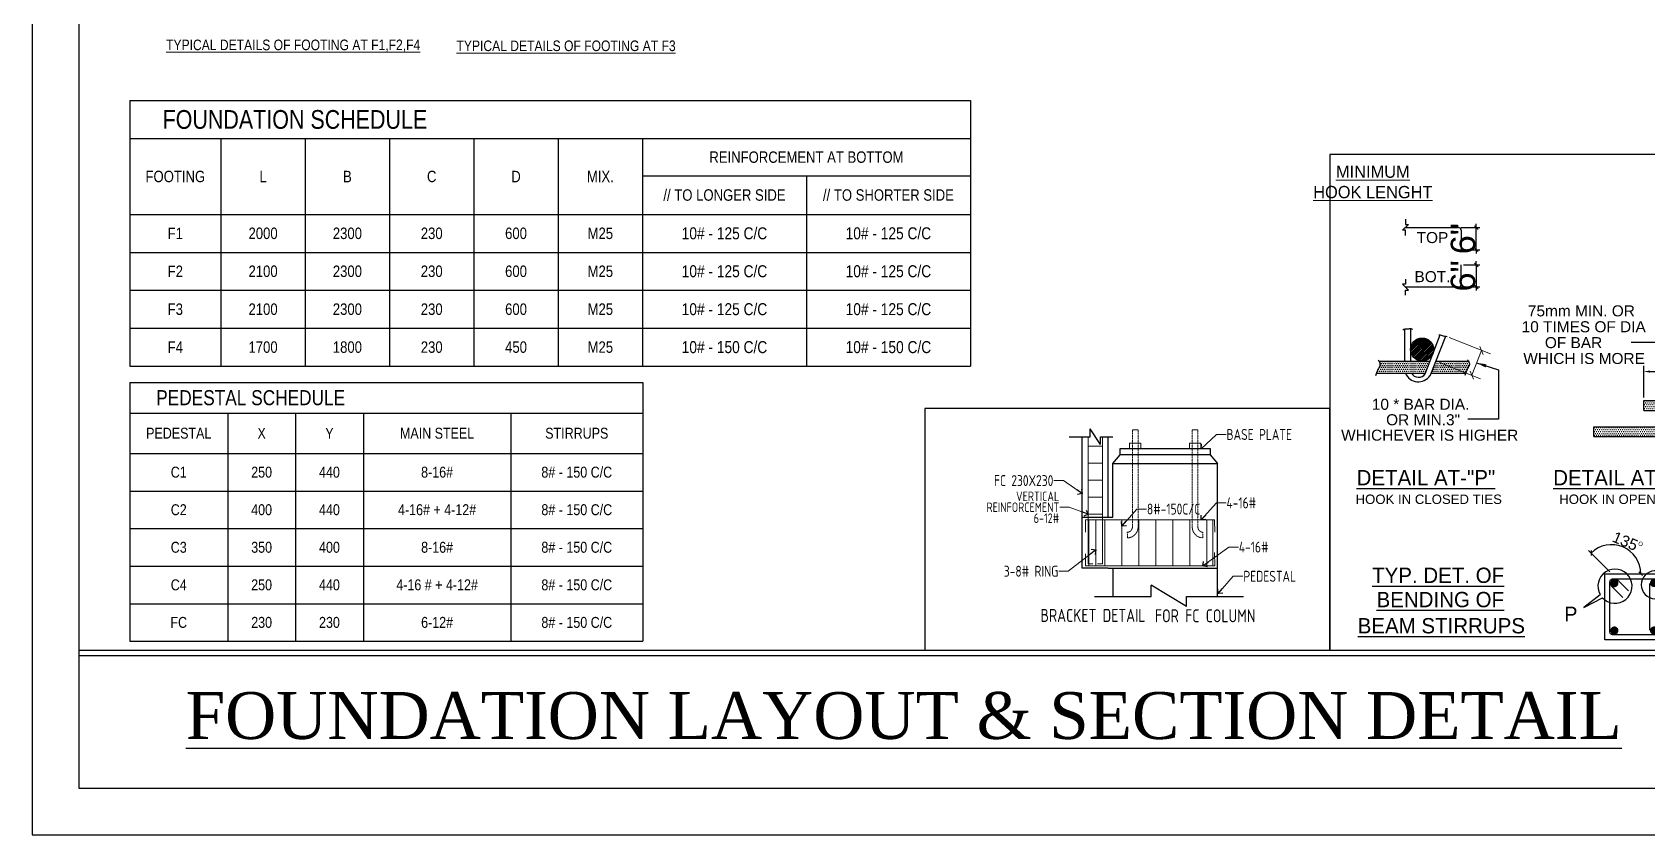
# Model space of a CAD drawing. Header units: millimetres. Extents: x 3470347 to 5996549, y -3470518 to 17149644.
# Drawn here: x 3757734 to 3922522, y 6911587 to 6993513 of the extents above; entities that cross this region are included whole.
import ezdxf
from ezdxf.enums import TextEntityAlignment as Align

# ---------------------------------------------------------------- set-up
doc = ezdxf.new("R2010")
doc.units = ezdxf.units.MM
doc.header["$MEASUREMENT"] = 0
doc.header["$PDMODE"] = 35
doc.header["$PDSIZE"] = -5
for name, pattern in [('$AUDIT_BAD_LTYPE8', [0]), ('ACAD_ISO02W100', [15, 12, -3]), ('DASHED2', [0.375, 0.25, -0.125]), ('HIDDEN', [0.375, 0.25, -0.125])]:
    doc.linetypes.add(name, pattern=pattern)
doc.layers.get('0').update_dxf_attribs({"linetype": 'CONTINUOUS', "lineweight": 25})
doc.layers.get('DEFPOINTS').update_dxf_attribs({"linetype": 'CONTINUOUS', "lineweight": 25})
for name, color, linetype, lineweight in [('6 TEXT', 7, 'CONTINUOUS', 25), ('DIMENSION', 11, 'CONTINUOUS', 15), ('GB', 2, 'CONTINUOUS', 20), ('pedestral', 3, 'CONTINUOUS', 25), ('PV_TEXT_ROMANS', 7, 'CONTINUOUS', 0), ('rDIMension', 1, 'CONTINUOUS', 18), ('rPCC DASH', 9, 'HIDDEN', 15), ('rRCC 1', 3, 'CONTINUOUS', 25), ('rRCC 2', 40, 'CONTINUOUS', 15), ('SHEET', 7, 'CONTINUOUS', 15)]:
    doc.layers.add(name, color=color, linetype=linetype, lineweight=lineweight)
doc.layers.add('GF-COL', color=12, linetype='CONTINUOUS')
doc.layers.add('see level', color=2, linetype='CONTINUOUS')
doc.styles.add('Arial', font='arial.ttf', dxfattribs={"height": 0.2})
doc.styles.add('ARIAL NARROW', font='ARIALN.TTF')
doc.styles.add('DIM', font='geniso.shx', dxfattribs={"width": 0.85})
doc.styles.add('J.P', font='ARIALN.TTF')
doc.styles.get("Standard").update_dxf_attribs({"font": ''})
doc.styles.add('style1', font='arial.ttf', dxfattribs={"height": 8})
doc.styles.add('style2', font='arial.ttf', dxfattribs={"height": 20})
doc.styles.get('Standard').set_extended_font_data('AR CENA')
doc.dimstyles.new('DSC2', dxfattribs={"dimtxt": 8, "dimasz": 3, "dimexe": 3, "dimexo": 2, "dimgap": 0.5, "dimtad": 1, "dimdec": 1, "dimzin": 3, "dimdsep": 46, "dimlunit": 4, "dimtxsty": 'style2', "dimblk": 'OBLIQUE', "dimcen": 1, "dimclrd": 45, "dimclre": 8, "dimclrt": 7, "dimadec": 0, "dimazin": 0, "dimtfac": 1, "dimtdec": 1, "dimtix": 1, "dimtmove": 1, "dimatfit": 3, "dimldrblk": 'OBLIQUE', "dimfxl": 1, "dimtolj": 1, "dimtzin": 0, "dimlwd": -1, "dimlwe": -1, "dimarcsym": 0})
doc.dimstyles.new('ST-150', dxfattribs={"dimscale": 75, "dimtxt": 3, "dimasz": 2, "dimexe": 0.18, "dimexo": 0.0625, "dimgap": 0.2, "dimtad": 0, "dimdec": 0, "dimlfac": 2, "dimzin": 0, "dimdsep": 46, "dimtxsty": 'DIM', "dimblk": 'OPEN90', "dimcen": 0.09, "dimclrd": 256, "dimclrt": 7, "dimadec": 0, "dimazin": 0, "dimtfac": 1, "dimtdec": 0, "dimtofl": 0, "dimtmove": 0, "dimatfit": 3, "dimldrblk": 'OPEN90', "dimfxl": 1, "dimtolj": 1, "dimtzin": 0, "dimlwd": -1, "dimarcsym": 0})
doc.dimstyles.get("Standard").update_dxf_attribs({"dimtxt": 0.18, "dimasz": 0.18, "dimexe": 0.18, "dimexo": 0.0625, "dimgap": 0.09, "dimtad": 0, "dimtih": 1, "dimtoh": 1, "dimdec": 4, "dimzin": 0, "dimdsep": 46, "dimtxsty": 'Standard', "dimcen": 0.09, "dimadec": 0, "dimazin": 0, "dimtfac": 1, "dimtdec": 4, "dimtofl": 0, "dimtmove": 2, "dimatfit": 3, "dimfxl": 1, "dimtolj": 1, "dimtzin": 0, "dimarcsym": 0})

# ---------------------------------------------------------------- blocks, each defined once
blk = doc.blocks.new('*T189')
at = {"layer": 'see level', "color": 0, "linetype": 'ByBlock', "lineweight": -2}
for p, q in [((0, 0), (85809, 0)), ((0, 0), (0, -11631)), ((85809, 0), (85809, -27122)), ((0, -3894), (85809, -3894)), ((9309, -3894), (9309, -11631)), ((17915, -3894), (17915, -11631)), ((26521, -3894), (26521, -11631)), ((35128, -3894), (35128, -11631)), ((43734, -3894), (43734, -11631)), ((52340, -3894), (52340, -27122)), ((52340, -7682), (85809, -7682)), ((69074, -7682), (69074, -27122)), ((0, -11631), (85809, -11631)), ((0, -11631), (0, -27122)), ((9309, -11631), (9309, -27122)), ((17915, -11631), (17915, -27122)), ((26521, -11631), (26521, -27122)), ((35128, -11631), (35128, -27122)), ((43734, -11631), (43734, -27122)), ((0, -15504), (85809, -15504)), ((0, -19377), (85809, -19377)), ((0, -23250), (85809, -23250)), ((0, -27122), (85809, -27122))]:
    blk.add_line(p, q, dxfattribs=at)
at = {"layer": 'see level', "color": 0, "linetype": 'ByBlock', "style": 'ARIAL NARROW'}
for s, insert, char_height, width, attachment_point in [('     FOUNDATION SCHEDULE', (308, -1947), 1912.49, 85192.01, 4), ('REINFORCEMENT AT BOTTOM ', (69074, -5788), 1166.42, 32851.99, 5), ('FOOTING', (4655, -7763), 1166.4, 8692.56, 5), ('L', (13612, -7763), 1166, 7989.67, 5), ('B', (22218, -7763), 1166, 7989.67, 5), ('C', (30825, -7763), 1166, 7989.67, 5), ('D', (39431, -7763), 1166, 7989.67, 5), ('MIX.', (48037, -7763), 1166.4, 7989.67, 5), ('// TO LONGER SIDE', (60707, -9657), 1166.42, 16117.74, 5), ('// TO SHORTER SIDE', (77441, -9657), 1166.42, 16117.74, 5), ('F1', (4655, -13568), 1166.4, 8692.56, 5), ('2000', (13612, -13568), 1166.4, 7989.67, 5), ('2300', (22218, -13568), 1166.4, 7989.67, 5), ('230', (30825, -13568), 1166.4, 7989.67, 5), ('600', (39431, -13568), 1166.4, 7989.67, 5), ('M25', (48037, -13568), 1166.4, 7989.67, 5), ('10# - 125 C/C', (60707, -13568), 1224.24, 16188.74, 5), ('10# - 125 C/C', (77441, -13568), 1224.24, 16188.74, 5), ('F2', (4655, -17440), 1166.4, 8692.56, 5), ('2100', (13612, -17440), 1166.4, 7989.67, 5), ('2300', (22218, -17440), 1166.4, 7989.67, 5), ('230', (30825, -17440), 1166.4, 7989.67, 5), ('600', (39431, -17440), 1166.4, 7989.67, 5), ('M25', (48037, -17440), 1166.4, 7989.67, 5), ('10# - 125 C/C', (60707, -17440), 1224.24, 16188.74, 5), ('10# - 125 C/C', (77441, -17440), 1224.24, 16188.74, 5), ('F3', (4655, -21313), 1166.4, 8692.56, 5), ('2100', (13612, -21313), 1166.4, 7989.67, 5), ('2300', (22218, -21313), 1166.4, 7989.67, 5), ('230', (30825, -21313), 1166.4, 7989.67, 5), ('600', (39431, -21313), 1166.4, 7989.67, 5), ('M25', (48037, -21313), 1166.4, 7989.67, 5), ('10# - 125 C/C', (60707, -21313), 1224.24, 16188.74, 5), ('10# - 125 C/C', (77441, -21313), 1224.24, 16188.74, 5), ('F4', (4655, -25186), 1166.4, 8692.56, 5), ('1700', (13612, -25186), 1166.4, 7989.67, 5), ('1800', (22218, -25186), 1166.4, 7989.67, 5), ('230', (30825, -25186), 1166.4, 7989.67, 5), ('450', (39431, -25186), 1166.4, 7989.67, 5), ('M25', (48037, -25186), 1166.4, 7989.67, 5), ('10# - 150 C/C', (60707, -25186), 1224.24, 16188.74, 5), ('10# - 150 C/C', (77441, -25186), 1224.24, 16188.74, 5)]:
    blk.add_mtext(s, dxfattribs=dict(at, insert=insert, char_height=char_height, width=width, attachment_point=attachment_point))
blk = doc.blocks.new('_Oblique')
at = {"color": 0, "linetype": 'ACAD_ISO02W100', "lineweight": -2}
blk.add_line((-0.5, -0.5), (0.5, 0.5), dxfattribs=at)
blk = doc.blocks.new('*D515')
at = {"color": 45, "ltscale": 0.5}
for p, q in [((344290.1, 142366.1), (344290.1, 142369.1)), ((344290.1, 142348.1), (344290.1, 142366.1)), ((344290.1, 142348.1), (344290.1, 142345.1))]:
    blk.add_line(p, q, dxfattribs=at)
at = {"color": 8, "ltscale": 0.5}
for p, q in [((344277.7, 142366.1), (344293.1, 142366.1)), ((344279.7, 142348.1), (344293.1, 142348.1))]:
    blk.add_line(p, q, dxfattribs=at)
at = {"layer": 'DEFPOINTS', "color": 0}
for p in [(344275.7, 142366.1), (344290.1, 142366.1), (344277.7, 142348.1)]:
    blk.add_point(p, dxfattribs=at)
at = {"color": 45, "xscale": 3, "yscale": 3, "zscale": 3}
for p, rotation in [((344290.1, 142366.1), 270), ((344290.1, 142348.1), 90)]:
    blk.add_blockref('_Oblique', p, dxfattribs=dict(at, rotation=rotation))
at = {"color": 7, "insert": (344279.4, 142357.1), "char_height": 20, "attachment_point": 5, "rotation": 90, "style": 'style2'}
blk.add_mtext('\\A1;6"', dxfattribs=at)
blk = doc.blocks.new('*D516')
at = {"color": 8, "ltscale": 0.5}
for p, q in [((344279.7, 142335.7), (344293.1, 142335.7)), ((344277.7, 142317.7), (344293.1, 142317.7))]:
    blk.add_line(p, q, dxfattribs=at)
at = {"color": 45, "ltscale": 0.5}
for p, q in [((344290.1, 142335.7), (344290.1, 142338.7)), ((344290.1, 142335.7), (344290.1, 142317.7)), ((344290.1, 142317.7), (344290.1, 142314.7))]:
    blk.add_line(p, q, dxfattribs=at)
at = {"layer": 'DEFPOINTS', "color": 0}
for p in [(344277.7, 142335.7), (344275.7, 142317.7), (344290.1, 142317.7)]:
    blk.add_point(p, dxfattribs=at)
at = {"color": 45, "xscale": 3, "yscale": 3, "zscale": 3}
for p, rotation in [((344290.1, 142335.7), 270), ((344290.1, 142317.7), 90)]:
    blk.add_blockref('_Oblique', p, dxfattribs=dict(at, rotation=rotation))
at = {"color": 7, "insert": (344279.4, 142326.7), "char_height": 20, "attachment_point": 5, "rotation": 90, "style": 'style2'}
blk.add_mtext('\\A1;6"', dxfattribs=at)
blk = doc.blocks.new('_Open90')
at = {"color": 0, "linetype": 'ByBlock', "lineweight": -2}
for p, q in [((0, 0), (-1, 0)), ((-0.5, 0.5), (0, 0)), ((0, 0), (-0.5, -0.5))]:
    blk.add_line(p, q, dxfattribs=at)
blk = doc.blocks.new('*T190')
at = {"layer": 'see level', "color": 0, "linetype": 'ByBlock', "lineweight": -2}
for p, q in [((0, 0), (52357, 0)), ((0, 0), (0, -7248)), ((52357, 0), (52357, -26422)), ((0, -3132), (52357, -3132)), ((9997, -3132), (9997, -7248)), ((16920, -3132), (16920, -7248)), ((23842, -3132), (23842, -7248)), ((38897, -3132), (38897, -7248)), ((0, -7248), (52357, -7248)), ((0, -7248), (0, -26422)), ((9997, -7248), (9997, -26422)), ((16920, -7248), (16920, -26422)), ((23842, -7248), (23842, -26422)), ((38897, -7248), (38897, -26422)), ((0, -11083), (52357, -11083)), ((0, -14918), (52357, -14918)), ((0, -18752), (52357, -18752)), ((0, -22587), (52357, -22587)), ((0, -26422), (52357, -26422))]:
    blk.add_line(p, q, dxfattribs=at)
at = {"layer": 'see level', "color": 0, "linetype": 'ByBlock', "style": 'ARIAL NARROW'}
for s, insert, char_height, width, attachment_point in [('     PEDESTAL SCHEDULE', (248, -1566), 1538.38, 51861.47, 4), ('PEDESTAL', (4998, -5190), 1112.9, 9500.92, 5), ('X', (13458, -5190), 1113, 6426.81, 5), ('Y', (20381, -5190), 1113, 6426.81, 5), ('MAIN STEEL', (31369, -5190), 1112.9, 14558.31, 5), ('STIRRUPS', (45627, -5190), 1112.9, 12964.94, 5), ('C1', (4998, -9166), 1112.9, 9500.92, 5), ('250', (13458, -9166), 1112.9, 6426.81, 5), ('440', (20381, -9166), 1112.9, 6426.81, 5), ('8-16#', (31369, -9166), 1112.9, 14558.31, 5), ('8# - 150 C/C', (45627, -9166), 1112.95, 12964.94, 5), ('C2', (4998, -13000), 1112.9, 9500.92, 5), ('400', (13458, -13000), 1112.9, 6426.81, 5), ('440', (20381, -13000), 1112.9, 6426.81, 5), ('4-16# + 4-12#', (31369, -13000), 1112.95, 14558.31, 5), ('8# - 150 C/C', (45627, -13000), 1112.95, 12964.94, 5), ('C3', (4998, -16835), 1112.9, 9500.92, 5), ('350', (13458, -16835), 1112.9, 6426.81, 5), ('400', (20381, -16835), 1112.9, 6426.81, 5), ('8-16#', (31369, -16835), 1112.9, 14558.31, 5), ('8# - 150 C/C', (45627, -16835), 1112.95, 12964.94, 5), ('C4', (4998, -20670), 1112.9, 9500.92, 5), ('250', (13458, -20670), 1112.9, 6426.81, 5), ('440', (20381, -20670), 1112.9, 6426.81, 5), ('4-16 # + 4-12#', (31369, -20670), 1112.95, 14558.31, 5), ('8# - 150 C/C', (45627, -20670), 1112.95, 12964.94, 5), ('FC', (4998, -24505), 1112.9, 9500.92, 5), ('230', (13458, -24505), 1112.9, 6426.81, 5), ('230', (20381, -24505), 1112.9, 6426.81, 5), ('6-12#', (31369, -24505), 1112.9, 14558.31, 5), ('8# - 150 C/C', (45627, -24505), 1112.95, 12964.94, 5)]:
    blk.add_mtext(s, dxfattribs=dict(at, insert=insert, char_height=char_height, width=width, attachment_point=attachment_point))
blk = doc.blocks.new('new')
at = {"layer": 'PV_TEXT_ROMANS', "style": 'J.P'}
for s, p in [('%%UTYPICAL DETAILS OF FOOTING AT F1,F2,F4', (4615941.6, 6886358.4, 0)), ('%%UTYPICAL DETAILS OF FOOTING AT F3', (4624985.5, 6886358.4, 0))]:
    blk.add_text(s, height=350, rotation=360, dxfattribs=at).set_placement(p, align=Align.MIDDLE)
blk = doc.blocks.new('T')
at = {"ltscale": 0.25}
h = blk.add_hatch(dxfattribs=at)
h.set_pattern_fill('DOTS', color=256, scale=25, style=0)
h.set_pattern_definition([(0, (364628.7036, 134455.7945), (0.78125, 1.5625), [0, -1.5625])])
h.paths.add_polyline_path([(344212.47, 142257.22), (344211.86, 142255.65), (344211.51, 142252.5), (344210.21, 142251.09), (344210.2, 142251.07), (344209.84, 142250.38), (344208.66, 142247.3), (344248.66, 142247.3), (344252.48, 142257.22)])
h.paths.add_polyline_path([(344281.43, 142247.3), (344281.46, 142247.36), (344282.39, 142250.37), (344283.03, 142251.06), (344284.47, 142254.82), (344284.46, 142255.14), (344284.33, 142255.82), (344284.07, 142256.56), (344283.74, 142257.22), (344257.22, 142257.22), (344253.29, 142247.3)])
h = blk.add_hatch(dxfattribs=at)
h.set_pattern_fill('DOTS', color=256, scale=25, style=0)
h.set_pattern_definition([(0, (364124.6097, 150003.4347), (0.78125, -1.5625), [0, -1.5625])])
h.paths.add_polyline_path([(344386.07, 142203.55), (344386.07, 142195.51), (344451.3, 142195.51), (344451.3, 142195.53, 0.8245696), (344459.33, 142223.37), (344459.33, 142210.23, -0.4455468), (344451.9, 142203.55)])
h.paths.add_polyline_path([(344451.3, 142216.94), (344451.3, 142224.98), (344426.8, 142224.98), (344426.8, 142216.94)])
at = {"layer": 'GF-COL'}
h = blk.add_hatch(dxfattribs=at)
h.set_pattern_fill('ANSI31', color=6, scale=7.5, style=0)
h.set_pattern_definition([(45, (220759.7722, 92928.574), (-0.6629126074, 0.6629126074), [])])
h.paths.add_polyline_path([(344236.71, 142264.79, 0.9069864), (344255.3, 142266.61, 0.9069864), (344236.71, 142268.43)])
at = {"color": 2, "linetype": '$AUDIT_BAD_LTYPE8', "lineweight": 30}
for p, q in [((344234.7, 142368.7), (344229.9, 142363.9)), ((344232.3, 142372.9), (344232.3, 142368.7)), ((344232.3, 142368.7), (344234.7, 142368.7)), ((344232.3, 142363.9), (344229.9, 142363.9)), ((344232.13, 142366.13), (344275.72, 142366.13)), ((344232.3, 142359.7), (344232.3, 142363.9)), ((344277.72, 142364.13), (344277.72, 142348.13)), ((344277.72, 142319.67), (344277.72, 142335.67)), ((344232.3, 142319.9), (344229.9, 142319.9)), ((344234.7, 142315.1), (344229.9, 142319.9)), ((344232.13, 142317.67), (344275.72, 142317.67)), ((344232.3, 142324.1), (344232.3, 142319.9)), ((344232.3, 142310.9), (344232.3, 142315.1)), ((344232.3, 142315.1), (344234.7, 142315.1))]:
    blk.add_line(p, q, dxfattribs=at)
at = {"color": 30, "linetype": 'Continuous', "ltscale": 0.25}
for p, q in [((344426.8, 142227.36), (344426.8, 142253.28)), ((344451.3, 142242.32), (344451.3, 142253.28))]:
    blk.add_line(p, q, dxfattribs=at)
at = {"color": 30, "ltscale": 0.25}
blk.add_line((344431.8, 142248.6), (344446.3, 142248.6), dxfattribs=at)
at = {"color": 8, "linetype": 'Continuous', "ltscale": 0.25}
blk.add_line((344399.13, 142085), (344381.74, 142102.59), dxfattribs=at)
at = {"color": 0}
for p, q in [((344394.91, 142083.57), (344477.15, 142083.57)), ((344394.91, 142029.57), (344394.91, 142083.57)), ((344477.15, 142083.57), (344477.15, 142029.57)), ((344477.15, 142029.57), (344394.91, 142029.57))]:
    blk.add_line(p, q, dxfattribs=at)
at = {"color": 2, "lineweight": 30}
for p, q in [((344414.42, 142069.54), (344404.67, 142079.4)), ((344409.72, 142064.11), (344399.97, 142073.97)), ((344431.85, 142037.45), (344431.85, 142075.69)), ((344438.66, 142066.13), (344438.66, 142075.69)), ((344438.66, 142047.01), (344438.66, 142037.45))]:
    blk.add_line(p, q, dxfattribs=at)
at = {"color": 0}
for points in [[(344442.27, 142084.34), (344447.64, 142097.2), (344439.94, 142085.42)], [(344391.19, 142066.49), (344377.89, 142056.06), (344393.02, 142063.98)]]:
    blk.add_lwpolyline(points, dxfattribs=at)
at = {"color": 2, "lineweight": 30}
blk.add_lwpolyline([(344401.4, 142079.4), (344470.66, 142079.4, -0.4142136), (344472.98, 142077.09), (344472.98, 142036.06, -0.4142136), (344470.66, 142033.75), (344401.4, 142033.75, -0.4142136), (344399.09, 142036.06), (344399.09, 142077.09, -0.4142136)], format="xyb", close=True, dxfattribs=at)
at = {"color": 2, "lineweight": 30, "const_width": 3.37}
for points in [[(344402.73, 142077.53, -1), (344402.73, 142074.17, -1)], [(344435.25, 142077.68, -1), (344435.25, 142074.31, -1)], [(344469.33, 142077.53, 1), (344469.33, 142074.17, 1)], [(344402.8, 142035.53, 1), (344402.8, 142038.89, 1)], [(344435.25, 142035.51, 1), (344435.25, 142038.88, 1)], [(344469.26, 142035.53, -1), (344469.26, 142038.89, -1)]]:
    blk.add_lwpolyline(points, format="xyb", close=True, dxfattribs=at)
at = {"color": 2, "linetype": '$AUDIT_BAD_LTYPE8', "lineweight": 30}
for centre, start, end in [((344275.72, 142364.13), 0, 90), ((344275.72, 142319.67), 270, 0)]:
    blk.add_arc(centre, 2, start, end, dxfattribs=at)
at = {"color": 45, "ltscale": 0.25}
blk.add_arc((344400.54, 142083.57), 23.74, 0, 134.67372, dxfattribs=at)
at = {"color": 0}
for centre, radius, start, end in [((344403.32, 142073.39), 13.96, 222.40884, 209.60771), ((344436.32, 142074.5), 11.5, 71.64191, 58.84078)]:
    blk.add_arc(centre, radius, start, end, dxfattribs=at)
at = {"color": 30, "ltscale": 0.25}
for points in [[(344431.8, 142249.44), (344431.8, 142247.77), (344426.8, 142248.6)], [(344446.3, 142249.44), (344446.3, 142247.77), (344451.3, 142248.6)]]:
    blk.add_solid(points, dxfattribs=at)
at = {"layer": 'DIMENSION', "color": 7, "lineweight": 9}
for p, q in [((344267.99, 142276.28), (344301.64, 142262.96)), ((344286.42, 142245.67), (344294.4, 142265.83)), ((344260.01, 142256.12), (344293.66, 142242.8))]:
    blk.add_line(p, q, dxfattribs=at)
at = {"layer": 'GF-COL', "color": 5}
for p, q in [((344231.63, 142283.29), (344231.63, 142257.22)), ((344236.51, 142283.7), (344236.51, 142257.22)), ((344248.41, 142246.63), (344260.66, 142278.48)), ((344252.46, 142245.21), (344265.2, 142277.39)), ((344426.8, 142216.94), (344426.8, 142224.98)), ((344426.8, 142224.98), (344451.3, 142224.98)), ((344426.8, 142216.94), (344451.3, 142216.94)), ((344386.07, 142195.51), (344386.07, 142203.55)), ((344386.07, 142203.55), (344452.3, 142203.55)), ((344386.07, 142195.51), (344452.3, 142195.51))]:
    blk.add_line(p, q, dxfattribs=at)
at = {"layer": 'GF-COL', "color": 3}
for p, q in [((344210.68, 142257.22), (344252.48, 142257.22)), ((344257.22, 142257.22), (344283.74, 142257.22)), ((344208.55, 142247.3), (344248.66, 142247.3)), ((344253.29, 142247.3), (344281.49, 142247.3)), ((344451.3, 142242.32), (344459.33, 142242.32)), ((344451.3, 142203.55), (344451.3, 142242.32)), ((344459.33, 142210.23), (344459.33, 142242.32)), ((344459.33, 142164.64), (344459.33, 142197.09)), ((344451.3, 142164.64), (344451.3, 142195.53)), ((344451.3, 142164.64), (344459.33, 142164.64))]:
    blk.add_line(p, q, dxfattribs=at)
at = {"layer": 'GF-COL', "color": 5}
for points in [[(344230.17, 142282.78), (344230.95, 142283.09), (344231.62, 142283.28), (344232.19, 142283.39), (344232.68, 142283.44), (344233.12, 142283.45), (344233.52, 142283.44), (344233.9, 142283.43), (344234.29, 142283.45), (344234.7, 142283.51), (344235.14, 142283.59), (344235.6, 142283.66), (344236.08, 142283.71), (344236.58, 142283.69), (344237.09, 142283.59), (344237.62, 142283.38), (344238.16, 142283.03)], [(344259.62, 142278.57), (344260.55, 142278.5), (344261.4, 142278.33), (344262.23, 142278.09), (344263.1, 142277.83), (344264.06, 142277.58), (344265.16, 142277.39), (344266.47, 142277.3)]]:
    blk.add_lwpolyline(points, dxfattribs=at)
at = {"layer": 'GF-COL', "color": 3}
for points in [[(344210.11, 142258.1), (344210.68, 142257.22), (344211.09, 142256.42), (344211.35, 142255.68), (344211.48, 142255), (344211.5, 142254.38), (344211.43, 142253.79), (344211.28, 142253.24), (344211.07, 142252.72), (344210.82, 142252.22), (344210.53, 142251.68), (344210.2, 142251.07), (344209.82, 142250.33), (344209.39, 142249.42), (344208.92, 142248.29), (344208.4, 142246.88), (344207.83, 142245.15)], [(344283.09, 142258.24), (344283.66, 142257.36), (344284.07, 142256.56), (344284.33, 142255.82), (344284.46, 142255.14), (344284.48, 142254.52), (344284.41, 142253.93), (344284.26, 142253.38), (344284.06, 142252.86), (344283.81, 142252.36), (344283.51, 142251.82), (344283.18, 142251.21), (344282.8, 142250.47), (344282.37, 142249.56), (344281.9, 142248.43), (344281.38, 142247.02), (344280.82, 142245.29)]]:
    blk.add_lwpolyline(points, dxfattribs=at)
blk.add_circle((344245.92, 142266.61), 9.38, dxfattribs=at)
at = {"layer": 'GF-COL', "color": 5}
for centre, radius, start, end in [((344242.9, 142251.58), 11.38, 202.10689, 325.99255), ((344243.07, 142250.58), 6.64, 209.65943, 323.49375), ((344452.61, 142210.23), 14.76, 263.92748, 62.91109), ((344452.61, 142210.23), 6.72, 263.92748, 0)]:
    blk.add_arc(centre, radius, start, end, dxfattribs=at)
at = {"color": 45, "ltscale": 0.25, "xscale": 3, "yscale": 3, "zscale": 3}
for p, rotation in [((344383.85, 142100.46), 224.6737227689025), ((344424.28, 142083.57), 269.9999999999971)]:
    blk.add_blockref('_Oblique', p, dxfattribs=dict(at, rotation=rotation))
at = {"layer": 'DIMENSION', "color": 7, "lineweight": 9, "xscale": 5, "yscale": 5, "zscale": 5}
for p, rotation in [((344294.4, 142265.83), 68.40519299391956), ((344286.42, 142245.67), 248.4051929939196)]:
    blk.add_blockref('_Oblique', p, dxfattribs=dict(at, rotation=rotation))
at = {"color": 72, "linetype": '$AUDIT_BAD_LTYPE8', "lineweight": 18, "insert": (344254.38, 142416.78, -4252.9), "char_height": 10, "attachment_point": 3}
blk.add_mtext('\\pxqc;{\\LMINIMUM \\PHOOK LENGHT}', dxfattribs=at)
at = {"color": 7, "ltscale": 0.25, "attachment_point": 5, "rotation": 337.33686, "style": 'style2'}
for s, insert, char_height in [('\\A1;135', (344411.65, 142110.19), 9), ('\\A1;O', (344424.25, 142107.99), 3.5)]:
    blk.add_mtext(s, dxfattribs=dict(at, insert=insert, char_height=char_height))
at = {"layer": '6 TEXT', "color": 72, "style": 'style1'}
for s, height, p in [('75mm MIN. OR', 9, (344332.26, 142293.66)), ('10 TIMES OF DIA', 9, (344327.15, 142280.69)), ('OF BAR', 9, (344346.11, 142267.73)), ('WHICH IS MORE', 9, (344328.53, 142254.77)), ('10 * BAR DIA.', 9, (344204.9, 142217.4)), ('OR MIN.3"', 9, (344216.55, 142204.77)), ('WHICHEVER IS HIGHER', 9, (344179.82, 142192.19)), ('HOOK IN CLOSED TIES', 7.695, (344191.61, 142140.52)), ('HOOK IN OPEN TIES', 7.695, (344357.83, 142140.52))]:
    blk.add_text(s, height=height, dxfattribs=at).set_placement(p)
at = {"layer": '6 TEXT', "color": 8}
for s, p in [('%%UDETAIL AT-"P"', (344192.46, 142155.73)), ('%%UDETAIL AT-"Q"', (344352.91, 142155.73)), ('%%UTYP. DET. OF', (344205.13, 142076.05)), ('%%UBENDING OF', (344208.76, 142056.24)), ('%%UBEAM STIRRUPS', (344193.34, 142034.88))]:
    blk.add_text(s, height=12.5, dxfattribs=at).set_placement(p)
at = {"layer": '6 TEXT', "color": 4}
for s, p in [('Q', (344443.7, 142097.46)), ('P', (344361.98, 142044.68))]:
    blk.add_text(s, height=12, dxfattribs=at).set_placement(p)
at = {"layer": '6 TEXT', "color": 72, "char_height": 9, "attachment_point": 8, "style": 'style1'}
for s, insert in [('TOP', (344254.38, 142353.36, 4497.41)), ('BOT.', (344254.38, 142321.44, 4497.41))]:
    blk.add_mtext(s, dxfattribs=dict(at, insert=insert))
at = {"ltscale": 0.5}
for base, p1, p2, angle, picture, middle in [((344290.1, 142366.13), (344277.72, 142348.13), (344275.72, 142366.13), 90, '*D515', (344279.39, 142357.13)), ((344290.1, 142317.67), (344277.72, 142335.67), (344275.72, 142317.67), 270, '*D516', (344279.39, 142326.67))]:
    dim = blk.add_linear_dim(base=base, p1=p1, p2=p2, angle=angle, text='6"', dimstyle='DSC2', dxfattribs=at)
    dim.commit()
    dim.dimension.update_dxf_attribs({"geometry": picture, "text_midpoint": middle})
at = {"color": 30, "linetype": '$AUDIT_BAD_LTYPE8'}
for points in [[(344439.05, 142248.6), (344439.05, 142272.41), (344416.41, 142272.41)], [(344290.41, 142255.75), (344308.26, 142249.89), (344308.26, 142209.79), (344283.36, 142209.79)]]:
    blk.add_leader(points, dimstyle='Standard', override={"dimasz": 8, "dimgap": 0.75}, dxfattribs=at)
blk = doc.blocks.new('BTR')
at = {"layer": 'GB', "color": 2, "linetype": 'ByBlock'}
for p, q in [((19000, -1364320), (19000, -1361407)), ((19330, -1364320), (19330, -1361407)), ((19000, -1361626), (19330, -1361626)), ((19000, -1362015), (19330, -1362015)), ((19000, -1362403), (19330, -1362403)), ((19000, -1362792), (19330, -1362792)), ((19000, -1363181), (19330, -1363181)), ((19000, -1364320), (19110, -1364320)), ((19217, -1364320), (19330, -1364320))]:
    blk.add_line(p, q, dxfattribs=at)
at = {"layer": 'GB', "color": 1, "linetype": 'ByBlock'}
for p, q in [((18942, -1363310), (21897, -1363310)), ((18945, -1363591), (18942, -1363310)), ((19015, -1363310), (19015, -1364366)), ((19180, -1363310), (19180, -1364366)), ((19384, -1363310), (19384, -1364366)), ((19772, -1363310), (19772, -1364366)), ((20161, -1363310), (20161, -1364366)), ((20550, -1363310), (20550, -1364366)), ((20939, -1363310), (20939, -1364366)), ((21328, -1363310), (21328, -1364366)), ((21716, -1363310), (21716, -1364366)), ((21853, -1363310), (21853, -1364366)), ((21900, -1363591), (21897, -1363310)), ((18945, -1364366), (18942, -1364085)), ((21900, -1364366), (18945, -1364366)), ((21900, -1364366), (21897, -1364057))]:
    blk.add_line(p, q, dxfattribs=at)
at = {"layer": 'rPCC DASH'}
for p, q in [((20145, -1361246), (20015, -1361246)), ((21385, -1361246), (21515, -1361246)), ((19951, -1361680), (19951, -1361551)), ((19951, -1361551), (20015, -1361551)), ((20145, -1361551), (20015, -1361551)), ((20208, -1361551), (20145, -1361551)), ((20208, -1361680), (20208, -1361551)), ((21321, -1361680), (21321, -1361551)), ((21321, -1361551), (21385, -1361551)), ((21385, -1361551), (21515, -1361551)), ((21578, -1361551), (21515, -1361551)), ((21578, -1361680), (21578, -1361551))]:
    blk.add_line(p, q, dxfattribs=at)
at = {"layer": 'rPCC DASH', "linetype": 'DASHED2', "ltscale": 0.35}
for p, q in [((20015, -1361246), (20015, -1361680)), ((20145, -1361680), (20145, -1361246)), ((21385, -1361680), (21385, -1361246)), ((21515, -1361246), (21515, -1361680)), ((20015, -1361680), (20015, -1363474)), ((20145, -1361680), (20145, -1363474)), ((21385, -1361680), (21385, -1363474)), ((21515, -1361680), (21515, -1363474)), ((19899, -1363593), (19902, -1363722)), ((21631, -1363593), (21628, -1363722))]:
    blk.add_line(p, q, dxfattribs=at)
for centre, radius, start, end in [((19896, -1363474), 119, 271.3206, 0), ((19896, -1363474), 249, 271.3206, 0), ((21634, -1363474), 249, 180, 268.6794), ((21634, -1363474), 119, 180, 268.6794)]:
    blk.add_arc(centre, radius, start, end, dxfattribs=at)
at = {"layer": 'rRCC 1'}
for p, q in [((18569, -1361407), (19050, -1361407)), ((18867, -1363250), (18867, -1361407)), ((19285, -1361586), (19050, -1361228)), ((19050, -1361407), (19050, -1361228)), ((19285, -1361407), (19566, -1361407)), ((19285, -1361586), (19285, -1361407)), ((19463, -1363250), (19463, -1361407)), ((19566, -1363250), (19566, -1362017)), ((19566, -1362017), (21964, -1362017)), ((21964, -1363250), (21964, -1362017)), ((19463, -1363250), (19566, -1363250)), ((21964, -1365062), (21964, -1363250)), ((19463, -1364416), (21964, -1364416)), ((19566, -1364416), (19566, -1365062)), ((19145, -1365062), (20448, -1365062)), ((21256, -1365297), (20448, -1364802)), ((20448, -1365062), (20448, -1364802)), ((21256, -1365062), (22558, -1365062)), ((21256, -1365297), (21256, -1365062))]:
    blk.add_line(p, q, dxfattribs=at)
at = {"layer": 'rRCC 1', "color": 0}
for p, q in [((19566, -1362017), (19737, -1361820)), ((21792, -1361820), (21964, -1362017))]:
    blk.add_line(p, q, dxfattribs=at)
blk.add_lwpolyline([(19737, -1361680), (21792, -1361680), (21792, -1361820), (19737, -1361820)], close=True, dxfattribs=at)
at = {"layer": 'rRCC 1'}
blk.add_lwpolyline([(19463, -1364416), (18867, -1364416), (18867, -1363250), (19463, -1363250)], dxfattribs=at)
at = {"layer": 'rDIMension', "color": 7, "char_height": 250, "attachment_point": 6, "style": 'DIM'}
for s, insert in [('\\A1;FC 230X230', (18207, -1362411)), ('\\A1;3-8# RING', (18320, -1364486))]:
    blk.add_mtext(s, dxfattribs=dict(at, insert=insert))
at = {"layer": 'rDIMension', "color": 7, "insert": (18342, -1363022), "char_height": 220, "attachment_point": 6, "line_spacing_factor": 0.681818, "style": 'DIM'}
blk.add_mtext('\\A1;VERTICAL\\PREINFORCEMENT\\P6-12#', dxfattribs=at)
at = {"layer": 'rRCC 2', "color": 7, "attachment_point": 4, "style": 'DIM'}
for s, insert, char_height in [('\\A1;BASE PLATE', (22169, -1361356), 250), ('\\A1;8#-150C/C', (20348, -1363063), 250), ('\\A1;4-16#', (22169, -1362921), 250), ('\\A1;4-16#', (22451, -1363933), 250), ('\\A1;PEDESTAL ', (22554, -1364602), 250), ('\\A1;BRACKET DETAIL', (17912, -1365498), 297.65), ('\\A1;FOR FC COLUMN ', (20532, -1365506), 297.65)]:
    blk.add_mtext(s, dxfattribs=dict(at, insert=insert, char_height=char_height))
at = {"layer": 'rRCC 2', "annotation_type": 0, "has_hookline": 1, "hookline_direction": 0}
for points in [[(21593, -1361681), (21939, -1361356), (22159, -1361356)], [(21593, -1363311), (21939, -1362921), (22159, -1362921)], [(19772, -1363453), (20119, -1363063), (20339, -1363063)], [(21627, -1364366), (22222, -1363933), (22441, -1363933)], [(21978, -1364992), (22325, -1364602), (22544, -1364602)]]:
    blk.add_leader(points, dimstyle='ST-150', dxfattribs=at)
at = {"layer": 'rRCC 2', "annotation_type": 0, "has_hookline": 1, "hookline_direction": 0, "horizontal_direction": (-1, 0, 0)}
for points in [[(18867, -1362709), (18436, -1362411), (18216, -1362411)], [(19000, -1363181), (18571, -1363022), (18352, -1363022)], [(19180, -1363995), (18549, -1364486), (18330, -1364486)]]:
    blk.add_leader(points, dimstyle='ST-150', dxfattribs=at)

msp = doc.modelspace()

# ---------------------------------------------------------------- linework, layer by layer
at = {"lineweight": 25}
for p, q in [((3762494.81, 6930421.61, 0), (3931510.92, 6930421.61, 0)), ((3762494.81, 6929894.91, 0), (3931510.92, 6929894.91, 0))]:
    msp.add_line(p, q, dxfattribs=at)
at = {"color": 192, "lineweight": 25, "elevation": 0}
msp.add_lwpolyline([(3757733.6, 6911587.03), (4007697.19, 6911587.03), (4007697.19, 7088329.14), (3757733.6, 7088329.14)], close=True, dxfattribs=at)
at = {"lineweight": 25, "elevation": 0}
for points in [[(3890181.32, 6930421.61), (3931510.92, 6930421.61), (3931510.92, 6981024.79), (3890181.32, 6981024.79)], [(3848851.71, 6930421.61), (3890181.32, 6930421.61), (3890181.32, 6955106.51), (3848851.71, 6955106.51)]]:
    msp.add_lwpolyline(points, close=True, dxfattribs=at)
at = {"layer": 'SHEET', "color": 220, "lineweight": 25, "elevation": 0}
msp.add_lwpolyline([(3762494.81, 6916339.31), (4002935.98, 6916339.31), (4002935.98, 7083576.85), (3762494.81, 7083576.85)], close=True, dxfattribs=at)

# ---------------------------------------------------------------- block references
for name, p in [('*T189', (3767679.1, 6986548.08)), ('*T190', (3767684.38, 6957761.62))]:
    msp.add_blockref(name, p)
at = {"color": 1, "ltscale": 0.5, "xscale": 125.0770416938931, "yscale": 125.0770416938931, "zscale": 125.0770416938931}
msp.add_blockref('T', (-39157664.76, -10833160.72, 0), dxfattribs=at)
at = {"color": 3, "linetype": 'ByBlock', "xscale": 4.460247172346565, "yscale": 4.460247172346565, "zscale": 4.460247172346565}
msp.add_blockref('BTR', (3780750.61, 13024432.71, 0), dxfattribs=at)

# ---------------------------------------------------------------- texts
at = {"color": 7, "lineweight": 25, "insert": (3846684.45, 6923723.15, 0), "char_height": 4786.5607, "width": 197061.1689, "attachment_point": 5, "style": 'Arial'}
msp.add_mtext('{\\ftimes new roman|b0|i0|c0|p0;\\LFOUNDATION LAYOUT & SECTION DETAIL }', dxfattribs=at)

# ---------------------------------------------------------------- next in the draw order: block references
at = {"layer": 'pedestral', "xscale": 3.080000000000001, "yscale": 3.080000000000001, "zscale": 3.080000000000001}
msp.add_blockref('new', (-10432737.5, -14217849.63, 0), dxfattribs=at)

doc.saveas('drawing.dxf')
